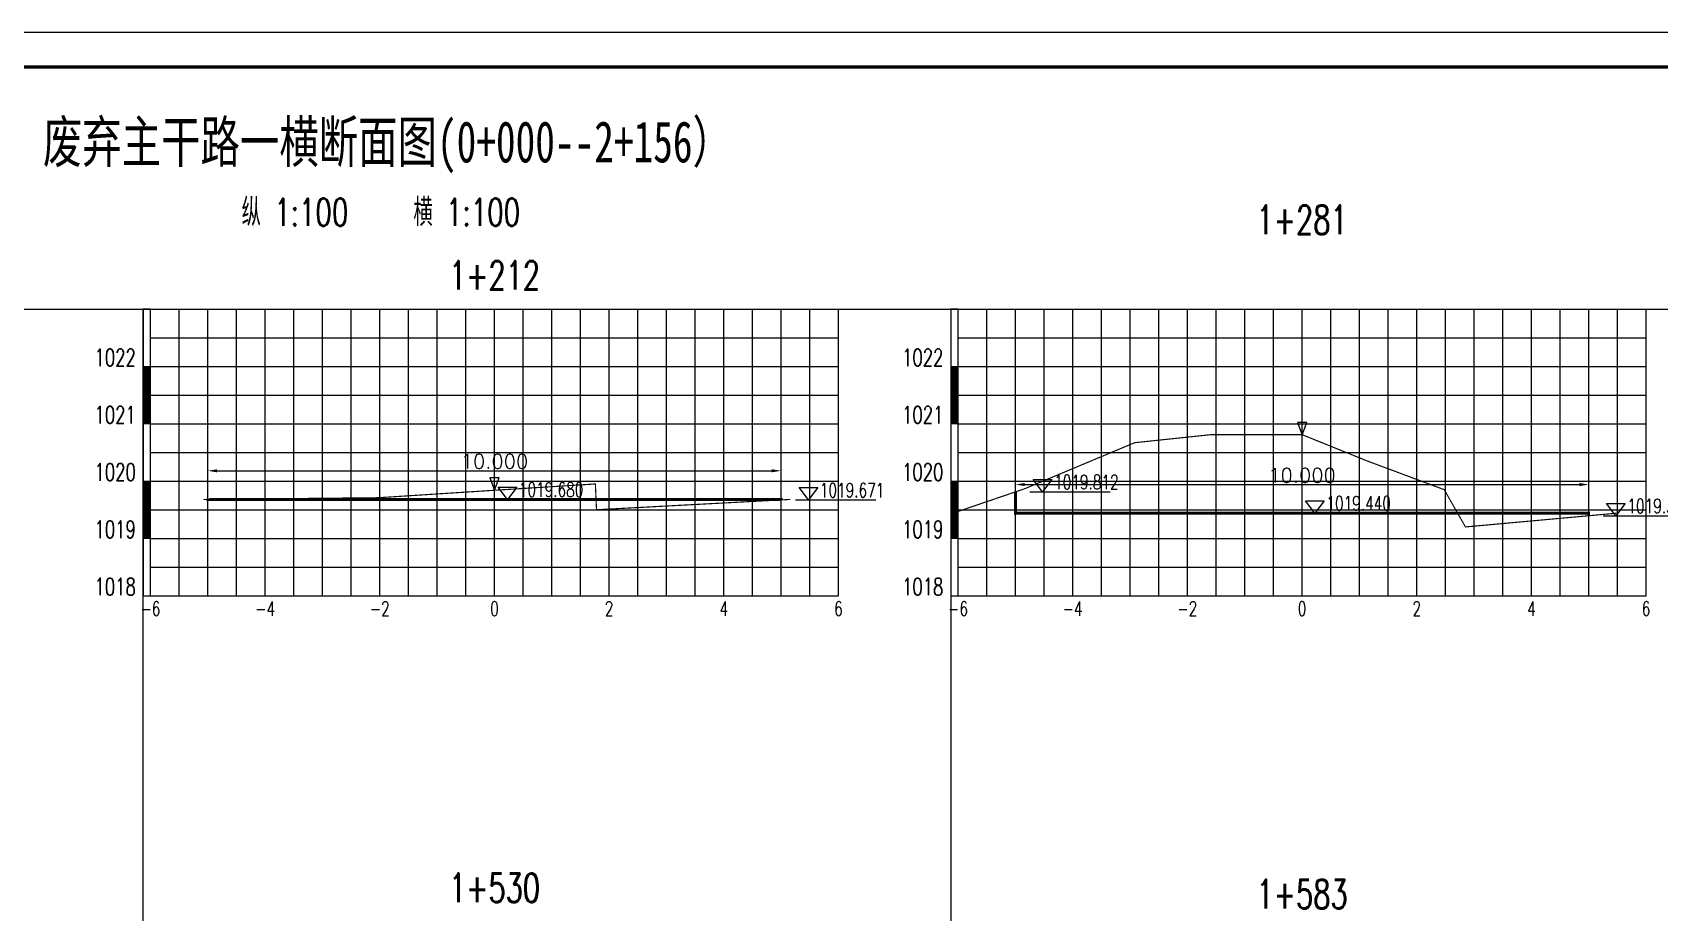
# Model space of a CAD drawing. Extents: x 695776 to 1250176, y 4443437 to 9025597.
# Drawn here: x 822510 to 850887, y 4621272 to 4636624 of the extents above; entities that cross this region are included whole.
import ezdxf
from ezdxf.enums import TextEntityAlignment as Align

# ---------------------------------------------------------------- set-up
doc = ezdxf.new("R2010")
doc.units = 0
doc.header["$LTSCALE"] = 0.5
doc.header["$PDSIZE"] = 0.2
doc.linetypes.add('ACAD_ISO07W100', pattern=[3.5, 0.5, -3])
doc.linetypes.add('CENTER2', pattern=[28.575, 19.05, -3.175, 3.175, -3.175])
doc.layers.get('0').update_dxf_attribs({"linetype": 'CONTINUOUS'})
doc.layers.get('Defpoints').update_dxf_attribs({"linetype": 'CONTINUOUS'})
for name, color, linetype in [('KEDU', 7, 'CONTINUOUS'), ('MIGE', 4, 'ACAD_ISO07W100'), ('MIGE1', 11, 'CONTINUOUS'), ('SANJIAO', 212, 'CONTINUOUS'), ('SHEJI', 1, 'CONTINUOUS'), ('YUANSHI', 2, 'CONTINUOUS'), ('YUANSHI1', 73, 'CONTINUOUS'), ('ZHOUXIAN', 20, 'CENTER2'), ('图框', 7, 'CONTINUOUS'), ('辅助线', 3, 'CONTINUOUS')]:
    doc.layers.add(name, color=color, linetype=linetype)
doc.styles.get("Standard").update_dxf_attribs({"font": 'rs.shx', "bigfont": 'hztxt.shx'})
doc.styles.add('仿宋', font='仿宋_GB2312.ttf', dxfattribs={"width": 0.7})
doc.dimstyles.get("Standard").update_dxf_attribs({"dimtxt": 0.18, "dimasz": 0.18, "dimexe": 0.18, "dimexo": 0.0625, "dimgap": 0.09, "dimtad": 0, "dimtih": 1, "dimtoh": 1, "dimdec": 4, "dimzin": 0, "dimdsep": 46, "dimtxsty": 'Standard', "dimcen": 0.09, "dimadec": 0, "dimazin": 0, "dimtfac": 1, "dimtdec": 4, "dimtofl": 0, "dimtmove": 0, "dimatfit": 3, "dimfxl": 0, "dimtolj": 1, "dimtzin": 0, "dimarcsym": 0})

# ---------------------------------------------------------------- blocks, each defined once
blk = doc.blocks.new('zhunghao')
blk.add_lwpolyline([(0, 0), (0.33, 0.86), (-0.33, 0.86), (0, 0)])
blk = doc.blocks.new('ele_sym08')
blk.add_line((0, 0), (5.6, 0))
blk.add_lwpolyline([(0.9, 0), (0.25, 0.86), (1.55, 0.86), (0.9, 0)])
at = {"width": 0.7}
blk.add_attdef('ELEVAT', (1.7, 0.18), '', height=1, dxfattribs=at)
blk = doc.blocks.new('*D592')
at = {"color": 0, "lineweight": -2}
for p, q in [((825567, 4628728), (825567, 4629228)), ((835567, 4628728), (835567, 4629228)), ((825729, 4628978), (835404, 4628978))]:
    blk.add_line(p, q, dxfattribs=at)
at = {"color": 0}
for points in [[(825729, 4629005), (825729, 4628951), (825567, 4628978)], [(835404, 4629005), (835404, 4628951), (835567, 4628978)]]:
    blk.add_solid(points, dxfattribs=at)
at = {"layer": 'Defpoints', "color": 0}
for p in [(835567, 4628978), (825567, 4628478), (835567, 4628478)]:
    blk.add_point(p, dxfattribs=at)
at = {"color": 0, "insert": (830567, 4629141), "char_height": 250, "attachment_point": 5}
blk.add_mtext('\\A1;10.000', dxfattribs=at)
blk = doc.blocks.new('bc1_100')
blk.add_lwpolyline([(0.064, 1), (-0.063, 1), (-0.063, 0), (0.064, 0)], close=True)
at = {"width": 0.7}
blk.add_attdef('BC', text='', height=0.3, dxfattribs=at).set_placement((-0.193, 0.007), align=Align.RIGHT)
blk = doc.blocks.new('bc0_100')
for p, q in [((-0.063, 1), (-0.063, 0)), ((0.063, 0), (0.063, 1))]:
    blk.add_line(p, q)
at = {"const_width": 0.126}
blk.add_lwpolyline([(0, 1), (0, 0)], dxfattribs=at)
at = {"width": 0.7}
blk.add_attdef('BC', text='', height=0.3, dxfattribs=at).set_placement((-0.193, 0.007), align=Align.RIGHT)
blk = doc.blocks.new('*D593')
at = {"color": 0, "lineweight": -2}
for p, q in [((839653, 4628488), (839653, 4628988)), ((849653, 4628488), (849653, 4628988)), ((839816, 4628738), (849491, 4628738))]:
    blk.add_line(p, q, dxfattribs=at)
at = {"color": 0}
for points in [[(839816, 4628765), (839816, 4628711), (839653, 4628738)], [(849491, 4628765), (849491, 4628711), (849653, 4628738)]]:
    blk.add_solid(points, dxfattribs=at)
at = {"layer": 'Defpoints', "color": 0}
for p in [(849653, 4628738), (839653, 4628238), (849653, 4628238)]:
    blk.add_point(p, dxfattribs=at)
at = {"color": 0, "insert": (844653, 4628901), "char_height": 250, "attachment_point": 5}
blk.add_mtext('\\A1;10.000', dxfattribs=at)

msp = doc.modelspace()

# ---------------------------------------------------------------- linework, layer by layer
at = {"layer": 'MIGE', "linetype": 'Continuous'}
for p, q in [((825066.9112, 4626798.018), (825066.9112, 4631798.018)), ((826066.9112, 4626798.018), (826066.9112, 4631798.018)), ((827066.9112, 4626798.018), (827066.9112, 4631798.018)), ((828066.9112, 4626798.018), (828066.9112, 4631798.018)), ((829066.9112, 4626798.018), (829066.9112, 4631798.018)), ((830066.9112, 4626798.018), (830066.9112, 4631798.018)), ((831066.9112, 4626798.018), (831066.9112, 4631798.018)), ((832066.9112, 4626798.018), (832066.9112, 4631798.018)), ((833066.9112, 4626798.018), (833066.9112, 4631798.018)), ((834066.9112, 4626798.018), (834066.9112, 4631798.018)), ((835066.9112, 4626798.018), (835066.9112, 4631798.018)), ((836066.9112, 4626798.018), (836066.9112, 4631798.018)), ((839153.446, 4626798.018), (839153.446, 4631798.018)), ((840153.446, 4626798.018), (840153.446, 4631798.018)), ((841153.446, 4626798.018), (841153.446, 4631798.018)), ((842153.446, 4626798.018), (842153.446, 4631798.018)), ((843153.446, 4626798.018), (843153.446, 4631798.018)), ((844153.446, 4626798.018), (844153.446, 4631798.018)), ((845153.446, 4626798.018), (845153.446, 4631798.018)), ((846153.446, 4626798.018), (846153.446, 4631798.018)), ((847153.446, 4626798.018), (847153.446, 4631798.018)), ((848153.446, 4626798.018), (848153.446, 4631798.018)), ((849153.446, 4626798.018), (849153.446, 4631798.018)), ((850153.446, 4626798.018), (850153.446, 4631798.018)), ((824566.9112, 4631298.018), (836566.9112, 4631298.018)), ((838653.446, 4631298.018), (850653.446, 4631298.018)), ((824566.9112, 4630298.018), (836566.9112, 4630298.018)), ((838653.446, 4630298.018), (850653.446, 4630298.018)), ((824566.9112, 4629298.018), (836566.9112, 4629298.018)), ((838653.446, 4629298.018), (850653.446, 4629298.018)), ((824566.9112, 4628298.018), (836566.9112, 4628298.018)), ((838653.446, 4628298.018), (850653.446, 4628298.018)), ((824566.9112, 4627298.018), (836566.9112, 4627298.018)), ((838653.446, 4627298.018), (850653.446, 4627298.018))]:
    msp.add_line(p, q, dxfattribs=at)
at = {"layer": 'MIGE1'}
for p, q in [((824566.9112, 4631798.018), (836566.9112, 4631798.018)), ((824566.9112, 4626798.018), (824566.9112, 4631798.018)), ((825566.9112, 4626798.018), (825566.9112, 4631798.018)), ((826566.9112, 4626798.018), (826566.9112, 4631798.018)), ((827566.9112, 4626798.018), (827566.9112, 4631798.018)), ((828566.9112, 4626798.018), (828566.9112, 4631798.018)), ((829566.9112, 4626798.018), (829566.9112, 4631798.018)), ((830566.9112, 4626798.018), (830566.9112, 4631798.018)), ((831566.9112, 4626798.018), (831566.9112, 4631798.018)), ((832566.9112, 4626798.018), (832566.9112, 4631798.018)), ((833566.9112, 4626798.018), (833566.9112, 4631798.018)), ((834566.9112, 4626798.018), (834566.9112, 4631798.018)), ((835566.9112, 4626798.018), (835566.9112, 4631798.018)), ((836566.9112, 4626798.018), (836566.9112, 4631798.018)), ((838653.446, 4631798.018), (850653.446, 4631798.018)), ((838653.446, 4626798.018), (838653.446, 4631798.018)), ((839653.446, 4626798.018), (839653.446, 4631798.018)), ((840653.446, 4626798.018), (840653.446, 4631798.018)), ((841653.446, 4626798.018), (841653.446, 4631798.018)), ((842653.446, 4626798.018), (842653.446, 4631798.018)), ((843653.446, 4626798.018), (843653.446, 4631798.018)), ((844653.446, 4626798.018), (844653.446, 4631798.018)), ((845653.446, 4626798.018), (845653.446, 4631798.018)), ((846653.446, 4626798.018), (846653.446, 4631798.018)), ((847653.446, 4626798.018), (847653.446, 4631798.018)), ((848653.446, 4626798.018), (848653.446, 4631798.018)), ((849653.446, 4626798.018), (849653.446, 4631798.018)), ((850653.446, 4626798.018), (850653.446, 4631798.018)), ((824566.9112, 4630798.018), (836566.9112, 4630798.018)), ((838653.446, 4630798.018), (850653.446, 4630798.018)), ((824566.9112, 4629798.018), (836566.9112, 4629798.018)), ((838653.446, 4629798.018), (850653.446, 4629798.018)), ((824566.9112, 4628798.018), (836566.9112, 4628798.018)), ((838653.446, 4628798.018), (850653.446, 4628798.018)), ((824566.9112, 4627798.018), (836566.9112, 4627798.018)), ((838653.446, 4627798.018), (850653.446, 4627798.018)), ((824566.9112, 4626798.018), (836566.9112, 4626798.018)), ((838653.446, 4626798.018), (850653.446, 4626798.018))]:
    msp.add_line(p, q, dxfattribs=at)
at = {"layer": 'SHEJI', "const_width": 50}
for points in [[(825566.9112, 4628478.8023), (825566.9112, 4628478.018), (830566.9112, 4628478.018), (832338.9112, 4628478.018), (835566.9112, 4628478.018), (835566.9112, 4628469.4972)], [(839653.446, 4628610.0021), (839653.446, 4628238.018), (844653.446, 4628238.018), (847366.8306, 4628238.018), (849653.446, 4628238.018), (849653.446, 4628193.4725)]]:
    msp.add_lwpolyline(points, dxfattribs=at)
at = {"layer": 'YUANSHI', "const_width": 20}
for points in [[(839653.446, 4628610.0021), (839823.446, 4628668.018), (841733.446, 4629468.018), (843063.446, 4629608.018), (844653.446, 4629608.018), (845793.446, 4629148.018), (847133.446, 4628648.018), (847366.8306, 4628238.018)], [(825566.9112, 4628478.8023), (828546.9112, 4628508.018), (830566.9112, 4628638.018), (832326.9112, 4628748.018), (832338.9112, 4628478.018)], [(825486.9112, 4628478.018), (825566.9112, 4628478.8023)], [(835566.9112, 4628469.4972), (835726.9112, 4628478.018)], [(838563.446, 4628238.018), (839653.446, 4628610.0021)], [(849653.446, 4628193.4725), (850143.446, 4628238.018)]]:
    msp.add_lwpolyline(points, dxfattribs=at)
at = {"layer": 'YUANSHI1', "const_width": 20}
for points in [[(832338.9112, 4628478.018), (832346.9112, 4628298.018), (835566.9112, 4628469.4972)], [(847366.8306, 4628238.018), (847503.446, 4627998.018), (849653.446, 4628193.4725)]]:
    msp.add_lwpolyline(points, dxfattribs=at)
at = {"layer": 'ZHOUXIAN'}
for p, q in [((844653.446, 4627498.018), (844653.446, 4630108.018)), ((830566.9112, 4627798.018), (830566.9112, 4629248.018))]:
    msp.add_line(p, q, dxfattribs=at)
at = {"layer": '图框', "linetype": 'Continuous', "lineweight": -2, "flags": 128}
msp.add_lwpolyline([(803684.361, 4636624.2316), (803684.361, 4600984.2316), (854084.361, 4600984.2316), (854084.361, 4636624.2316), (803684.361, 4636624.2316)], dxfattribs=at)
at = {"layer": '图框', "linetype": 'Continuous', "lineweight": 60, "flags": 128}
msp.add_lwpolyline([(806684.361, 4636024.2316), (853484.361, 4636024.2316), (853484.361, 4601584.2316), (806684.361, 4601584.2316), (806684.361, 4636024.2316)], dxfattribs=at)
at = {"layer": '辅助线'}
for points in [[(809400.2452, 4631798.018), (852265.7583, 4631798.018)], [(824440.7157, 4611415.4696), (824440.7157, 4631798.018)], [(838527.2504, 4631798.018), (838527.2504, 4611120.6194)]]:
    msp.add_lwpolyline(points, dxfattribs=at)

# ---------------------------------------------------------------- block references
at = {"xscale": 250, "yscale": 250, "zscale": 250}
for p, values in [((830566.9112, 4628478.018), {'ELEVAT': '1019.680'}), ((835816.9112, 4628469.4972), {'ELEVAT': '1019.671'}), ((839903.446, 4628610.0021), {'ELEVAT': '1019.812'}), ((844653.446, 4628238.018), {'ELEVAT': '1019.440'}), ((849903.446, 4628193.4725), {'ELEVAT': '1019.395'})]:
    msp.add_blockref('ele_sym08', p, dxfattribs=at).add_auto_attribs(values)
at = {"layer": 'KEDU', "xscale": 1000, "yscale": 1000, "zscale": 1000}
for name, p, values in [('bc1_100', (824503.6632, 4630798.018), {'BC': '1022'}), ('bc1_100', (838590.198, 4630798.018), {'BC': '1022'}), ('bc0_100', (824503.6632, 4629798.018), {'BC': '1021'}), ('bc0_100', (838590.198, 4629798.018), {'BC': '1021'}), ('bc1_100', (824503.6632, 4628798.018), {'BC': '1020'}), ('bc1_100', (838590.198, 4628798.018), {'BC': '1020'}), ('bc0_100', (824503.6632, 4627798.018), {'BC': '1019'}), ('bc0_100', (838590.198, 4627798.018), {'BC': '1019'}), ('bc1_100', (824503.6632, 4626798.018), {'BC': '1018'}), ('bc1_100', (838590.198, 4626798.018), {'BC': '1018'})]:
    msp.add_blockref(name, p, dxfattribs=at).add_auto_attribs(values)
at = {"layer": 'SANJIAO', "xscale": 250, "yscale": 250, "zscale": 250}
for p in [(844653.446, 4629608.018), (830566.9112, 4628638.018)]:
    msp.add_blockref('zhunghao', p, dxfattribs=at)

# ---------------------------------------------------------------- texts
at = {"width": 0.7}
for s, p in [('1+281', (844653.446, 4633108.018)), ('1+212', (830566.9112, 4632138.018)), ('1+530', (830566.9112, 4621451.7532)), ('1+583', (844653.446, 4621341.7532))]:
    msp.add_text(s, height=500, dxfattribs=at).set_placement(p, align=Align.CENTER)
at = {"layer": 'KEDU', "width": 0.7}
for s, p in [('-6', (824566.9112, 4626448.018)), ('-4', (826566.9112, 4626448.018)), ('-2', (828566.9112, 4626448.018)), ('0', (830566.9112, 4626448.018)), ('0', (830566.9112, 4626448.018)), ('2', (832566.9112, 4626448.018)), ('4', (834566.9112, 4626448.018)), ('6', (836566.9112, 4626448.018)), ('-6', (838653.446, 4626448.018)), ('-4', (840653.446, 4626448.018)), ('-2', (842653.446, 4626448.018)), ('0', (844653.446, 4626448.018)), ('0', (844653.446, 4626448.018)), ('2', (846653.446, 4626448.018)), ('4', (848653.446, 4626448.018)), ('6', (850653.446, 4626448.018))]:
    msp.add_text(s, height=250, dxfattribs=at).set_placement(p, align=Align.CENTER)
at = {"layer": '图框', "style": '仿宋', "width": 0.7}
msp.add_text('废弃主干路一横断面图(0+000--2+156）', height=720, dxfattribs=at).set_placement((828699.3336, 4634358.4575), align=Align.CENTER)
at = {"layer": '图框', "width": 0.7}
for p in [(828586.0251, 4633249.2915), (828586.0277, 4633249.292)]:
    msp.add_text('纵 1:100    横 1:100', height=480, dxfattribs=at).set_placement(p, align=Align.CENTER)

# ---------------------------------------------------------------- dimensions: what is measured, and where the dimension line sits
for base, p1, p2, picture, middle in [((835566.9112, 4628978.018), (825566.9112, 4628478.018), (835566.9112, 4628478.018), '*D592', (830566.9112, 4629140.518)), ((849653.446, 4628738.018), (839653.446, 4628238.018), (849653.446, 4628238.018), '*D593', (844653.446, 4628900.518))]:
    dim = msp.add_linear_dim(base=base, p1=p1, p2=p2, dimstyle='Standard', override={"dimtxt": 250, "dimasz": 162.5, "dimexe": 250, "dimexo": 250, "dimgap": 37.5, "dimtad": 1, "dimtih": 0, "dimtoh": 0, "dimdec": 3, "dimlfac": 0.001})
    dim.commit()
    dim.dimension.update_dxf_attribs({"geometry": picture, "text_midpoint": middle})

doc.saveas('drawing.dxf')
